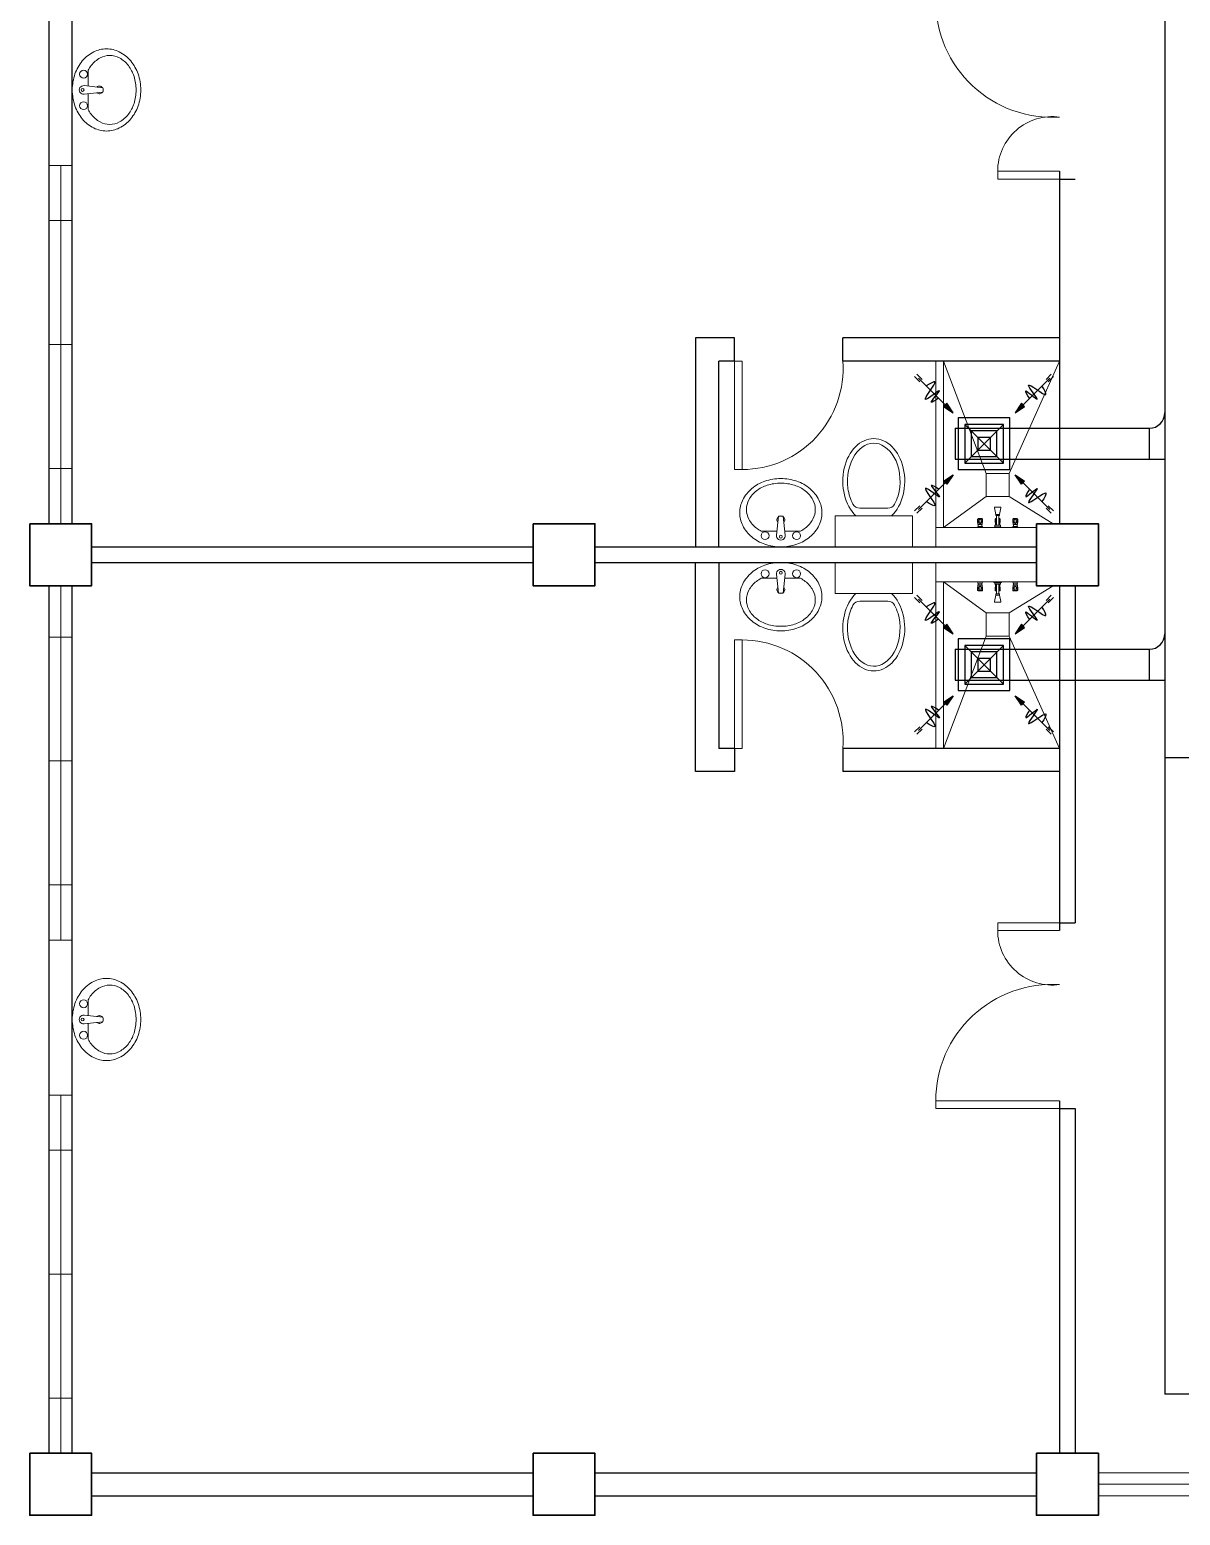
# Model space of a CAD drawing. Header units: millimetres. Extents: x 103 to 228, y 86 to 129.
# Drawn here: x 181.06 to 188.49, y 86.51 to 96.1 of the extents above; entities that cross this region are included whole.
import ezdxf

# ---------------------------------------------------------------- set-up
doc = ezdxf.new("R2010")
doc.units = ezdxf.units.MM
for name, color, linetype in [('AIR', 7, 'Continuous'), ('AIR-00', 8, 'Continuous'), ('AIR-03', 30, 'Continuous'), ('exhaust', 130, 'Continuous')]:
    doc.layers.add(name, color=color, linetype=linetype)

# ---------------------------------------------------------------- blocks, each defined once
blk = doc.blocks.new('GRILL-C-IN')
at = {"layer": 'AIR-00', "ltscale": 3}
for p, q in [((-0.623, 0.601), (-0.674, 0.651)), ((-0.601, 0.623), (-0.651, 0.674)), ((-0.637, 0.637), (-0.3, 0.3)), ((0.637, 0.637), (0.3, 0.3)), ((0.601, 0.623), (0.651, 0.674)), ((0.623, 0.601), (0.674, 0.651)), ((-0.637, -0.637), (-0.3, -0.3)), ((0.637, -0.637), (0.3, -0.3)), ((-0.623, -0.601), (-0.674, -0.651)), ((-0.601, -0.623), (-0.651, -0.674)), ((0.601, -0.623), (0.651, -0.674)), ((0.623, -0.601), (0.674, -0.651))]:
    blk.add_line(p, q, dxfattribs=at)
at = {"layer": 'AIR-00', "color": 50}
for p, q in [((-0.188, 0.187), (0.187, -0.188)), ((0.187, 0.187), (-0.188, -0.188))]:
    blk.add_line(p, q, dxfattribs=at)
at = {"layer": 'AIR-00', "ltscale": 3}
for points in [[(-0.362, 0.393), (-0.393, 0.362), (-0.3, 0.3)], [(0.393, 0.362), (0.362, 0.393), (0.3, 0.3)], [(-0.362, -0.393), (-0.393, -0.362), (-0.3, -0.3)], [(0.393, -0.362), (0.362, -0.393), (0.3, -0.3)]]:
    blk.add_lwpolyline(points, close=True, dxfattribs=at)
at = {"layer": 'AIR-00', "color": 50}
for points in [[(-0.188, -0.188), (0.187, -0.188), (0.187, 0.187), (-0.188, 0.187)], [(-0.125, -0.125), (0.125, -0.125), (0.125, 0.125), (-0.125, 0.125)], [(-0.062, -0.062), (0.062, -0.062), (0.062, 0.062), (-0.062, 0.062)]]:
    blk.add_lwpolyline(points, close=True, dxfattribs=at)
at = {"layer": 'AIR-00', "ltscale": 3}
for points in [[(-0.441, 0.441), (-0.512, 0.404), (-0.432, 0.514), (-0.568, 0.43), (-0.477, 0.6), (-0.561, 0.561)], [(0.441, 0.441), (0.404, 0.512), (0.514, 0.432), (0.43, 0.568), (0.6, 0.477), (0.561, 0.561)], [(-0.441, -0.441), (-0.512, -0.404), (-0.432, -0.514), (-0.568, -0.43), (-0.477, -0.6), (-0.561, -0.561)], [(0.441, -0.441), (0.404, -0.512), (0.514, -0.432), (0.43, -0.568), (0.6, -0.477), (0.561, -0.561)]]:
    blk.add_spline(points, degree=3, dxfattribs=at)
for points in [[(-0.3, 0.3), (-0.362, 0.393), (-0.393, 0.362)], [(0.3, 0.3), (0.393, 0.362), (0.362, 0.393)], [(-0.3, -0.3), (-0.362, -0.393), (-0.393, -0.362)], [(0.3, -0.3), (0.393, -0.362), (0.362, -0.393)]]:
    blk.add_solid(points, dxfattribs=at)
at = {"layer": 'AIR-03', "color": 6}
blk.add_lwpolyline([(-0.25, -0.25), (0.25, -0.25), (0.25, 0.25), (-0.25, 0.25)], close=True, dxfattribs=at)

msp = doc.modelspace()

# ---------------------------------------------------------------- linework, layer by layer
at = {"color": 8, "lineweight": 25}
for p, q in [((181.1886, 92.9097), (181.1886, 98.5097)), ((181.3386, 92.9097), (181.3386, 98.5097)), ((187.7136, 95.1847), (187.7136, 92.9097)), ((187.7136, 95.1347), (187.8136, 95.1347)), ((185.3636, 94.1097), (185.3636, 92.7597)), ((186.3136, 93.9597), (186.3136, 94.1097)), ((181.4636, 92.7597), (184.3136, 92.7597)), ((184.7136, 92.7597), (187.5636, 92.7597)), ((181.4636, 92.6597), (184.3136, 92.6597)), ((184.7136, 92.6597), (187.5636, 92.6597)), ((185.3636, 91.3097), (185.3636, 92.6597)), ((181.1886, 86.9097), (181.1886, 92.5097)), ((181.3386, 86.9097), (181.3386, 92.5097)), ((187.7136, 92.5097), (187.7136, 90.2847)), ((187.8136, 92.5097), (187.8136, 90.3347)), ((187.7136, 90.3347), (187.8136, 90.3347)), ((187.7136, 89.1847), (187.7136, 86.9097)), ((187.7136, 89.1347), (187.8136, 89.1347)), ((187.8136, 89.1347), (187.8136, 86.9097)), ((181.4636, 86.7847), (184.3136, 86.7847)), ((184.7136, 86.7847), (187.5636, 86.7847)), ((181.4636, 86.6347), (184.3136, 86.6347)), ((184.7136, 86.6347), (187.5636, 86.6347))]:
    msp.add_line(p, q, dxfattribs=at)
at = {"color": 8, "lineweight": 9}
for p, q in [((181.5365, 95.7242), (181.4147, 95.7376)), ((181.5365, 95.6952), (181.4147, 95.6819)), ((181.1886, 95.2222), (181.3386, 95.2222)), ((181.1886, 92.9097), (181.1886, 95.2222)), ((181.2636, 95.2222), (181.2636, 92.9097)), ((181.1886, 94.066), (181.1886, 94.866)), ((181.1886, 94.866), (181.3386, 94.866)), ((181.3386, 94.866), (181.3386, 93.266)), ((181.1886, 94.066), (181.3386, 94.066)), ((181.3386, 93.266), (181.1886, 93.266)), ((187.3013, 92.9701), (187.2928, 93.012)), ((187.2943, 93.0166), (187.333, 93.0166)), ((187.326, 92.9701), (187.3345, 93.012)), ((185.8991, 92.9576), (185.8858, 92.8358)), ((185.9281, 92.9576), (185.9415, 92.8358)), ((186.2636, 92.9597), (186.2636, 92.7597)), ((186.7636, 92.9597), (186.2636, 92.9597)), ((186.6042, 93.0097), (186.4232, 93.0097)), ((186.7636, 92.7597), (186.7636, 92.9597)), ((187.1869, 92.9419), (187.1833, 92.94)), ((187.1833, 92.94), (187.1833, 92.9181)), ((187.2167, 92.94), (187.1833, 92.94)), ((187.1833, 92.9181), (187.1855, 92.914)), ((187.1868, 92.9181), (187.1941, 92.9181)), ((187.1869, 92.9435), (187.1869, 92.9419)), ((187.2131, 92.9435), (187.1869, 92.9435)), ((187.2131, 92.9419), (187.1869, 92.9419)), ((187.1869, 92.9312), (187.1869, 92.9191)), ((187.1939, 92.9313), (187.1939, 92.9192)), ((187.2132, 92.9181), (187.2059, 92.9181)), ((187.2061, 92.9313), (187.2061, 92.9192)), ((187.2131, 92.9435), (187.2131, 92.9419)), ((187.2131, 92.9419), (187.2167, 92.94)), ((187.2131, 92.9312), (187.2131, 92.9191)), ((187.2167, 92.9181), (187.2145, 92.914)), ((187.2167, 92.94), (187.2167, 92.9181)), ((187.3006, 92.9419), (187.297, 92.94)), ((187.3061, 92.94), (187.297, 92.94)), ((187.297, 92.94), (187.297, 92.9181)), ((187.297, 92.9181), (187.2992, 92.914)), ((187.3004, 92.9181), (187.3061, 92.9181)), ((187.3061, 92.9434), (187.3006, 92.9434)), ((187.3006, 92.9434), (187.3006, 92.9419)), ((187.3061, 92.9419), (187.3006, 92.9419)), ((187.3006, 92.9312), (187.3006, 92.9191)), ((187.326, 92.9701), (187.3013, 92.9701)), ((187.3013, 92.9701), (187.3013, 92.9625)), ((187.326, 92.9701), (187.3013, 92.9701)), ((187.3013, 92.9625), (187.326, 92.9625)), ((187.3061, 92.9002), (187.3061, 92.9625)), ((187.3212, 92.9625), (187.3212, 92.9002)), ((187.3267, 92.9434), (187.3212, 92.9434)), ((187.3267, 92.9419), (187.3212, 92.9419)), ((187.3303, 92.94), (187.3212, 92.94)), ((187.3269, 92.9181), (187.3212, 92.9181)), ((187.326, 92.9625), (187.326, 92.9701)), ((187.3267, 92.9434), (187.3267, 92.9419)), ((187.3267, 92.9419), (187.3303, 92.94)), ((187.3267, 92.9312), (187.3267, 92.9191)), ((187.3303, 92.9181), (187.3281, 92.914)), ((187.3303, 92.94), (187.3303, 92.9181)), ((187.4142, 92.9419), (187.4106, 92.94)), ((187.4439, 92.94), (187.4106, 92.94)), ((187.4106, 92.94), (187.4106, 92.9181)), ((187.4106, 92.9181), (187.4128, 92.914)), ((187.4141, 92.9181), (187.4214, 92.9181)), ((187.4403, 92.9434), (187.4142, 92.9434)), ((187.4142, 92.9434), (187.4142, 92.9419)), ((187.4403, 92.9419), (187.4142, 92.9419)), ((187.4142, 92.9312), (187.4142, 92.9191)), ((187.4212, 92.9313), (187.4212, 92.9192)), ((187.4405, 92.918), (187.4332, 92.918)), ((187.4333, 92.9313), (187.4333, 92.9192)), ((187.4403, 92.9434), (187.4403, 92.9419)), ((187.4403, 92.9419), (187.4439, 92.94)), ((187.4404, 92.9312), (187.4404, 92.9191)), ((187.4439, 92.918), (187.4417, 92.914)), ((187.4439, 92.94), (187.4439, 92.918)), ((181.1886, 92.9097), (181.3386, 92.9097)), ((185.938, 92.8617), (186.0402, 92.8617)), ((187.5636, 92.8847), (186.9136, 92.8847)), ((187.1829, 92.8855), (187.1864, 92.8923)), ((187.1829, 92.8855), (187.1829, 92.8847)), ((187.217, 92.8855), (187.1829, 92.8855)), ((187.217, 92.8847), (187.1829, 92.8847)), ((187.186, 92.9122), (187.186, 92.9063)), ((187.214, 92.9063), (187.186, 92.9063)), ((187.186, 92.9063), (187.1867, 92.9041)), ((187.2136, 92.8923), (187.1864, 92.8923)), ((187.2133, 92.9041), (187.1867, 92.9041)), ((187.1886, 92.8923), (187.1886, 92.9041)), ((187.2114, 92.8923), (187.2114, 92.9041)), ((187.214, 92.9063), (187.2133, 92.9041)), ((187.217, 92.8855), (187.2136, 92.8923)), ((187.214, 92.9122), (187.214, 92.9063)), ((187.217, 92.8855), (187.217, 92.8847)), ((187.2847, 92.8847), (187.2962, 92.8905)), ((187.3426, 92.8847), (187.2847, 92.8847)), ((187.2962, 92.9002), (187.331, 92.9002)), ((187.2962, 92.8905), (187.2962, 92.9002)), ((187.2962, 92.8905), (187.331, 92.8905)), ((187.331, 92.8905), (187.2962, 92.8905)), ((187.2996, 92.9122), (187.2996, 92.9063)), ((187.3061, 92.9063), (187.2996, 92.9063)), ((187.2996, 92.9063), (187.3004, 92.904)), ((187.3061, 92.904), (187.3004, 92.904)), ((187.3023, 92.9002), (187.3023, 92.904)), ((187.3212, 92.9002), (187.3061, 92.9002)), ((187.3276, 92.9063), (187.3212, 92.9063)), ((187.3269, 92.904), (187.3212, 92.904)), ((187.325, 92.9002), (187.325, 92.904)), ((187.3276, 92.9063), (187.3269, 92.904)), ((187.3276, 92.9122), (187.3276, 92.9063)), ((187.331, 92.9002), (187.331, 92.8905)), ((187.331, 92.8905), (187.3426, 92.8847)), ((187.4102, 92.8855), (187.4136, 92.8923)), ((187.4443, 92.8855), (187.4102, 92.8855)), ((187.4102, 92.8855), (187.4102, 92.8847)), ((187.4443, 92.8847), (187.4102, 92.8847)), ((187.4133, 92.9122), (187.4133, 92.9063)), ((187.4133, 92.9063), (187.414, 92.904)), ((187.4413, 92.9063), (187.4133, 92.9063)), ((187.4409, 92.8923), (187.4136, 92.8923)), ((187.4405, 92.904), (187.414, 92.904)), ((187.4159, 92.8923), (187.4159, 92.904)), ((187.4386, 92.8923), (187.4386, 92.904)), ((187.4413, 92.9063), (187.4405, 92.904)), ((187.4443, 92.8855), (187.4409, 92.8923)), ((187.4413, 92.9122), (187.4413, 92.9063)), ((187.4443, 92.8855), (187.4443, 92.8847)), ((186.2636, 92.7597), (186.7636, 92.7597)), ((186.2636, 92.4597), (186.2636, 92.6597)), ((186.2636, 92.6597), (186.7636, 92.6597)), ((186.7636, 92.6597), (186.7636, 92.4597)), ((185.8991, 92.4618), (185.8858, 92.5837)), ((185.9281, 92.4618), (185.9415, 92.5837)), ((185.938, 92.5577), (186.0402, 92.5577)), ((187.5636, 92.5347), (186.9136, 92.5347)), ((187.1829, 92.534), (187.1829, 92.5347)), ((187.217, 92.5347), (187.1829, 92.5347)), ((187.1829, 92.534), (187.1864, 92.5271)), ((187.217, 92.534), (187.1829, 92.534)), ((187.217, 92.534), (187.2136, 92.5271)), ((187.217, 92.534), (187.217, 92.5347)), ((187.2847, 92.5347), (187.2962, 92.5289)), ((187.3426, 92.5347), (187.2847, 92.5347)), ((187.331, 92.5289), (187.3426, 92.5347)), ((187.4443, 92.5347), (187.4102, 92.5347)), ((187.4102, 92.534), (187.4102, 92.5347)), ((187.4443, 92.534), (187.4102, 92.534)), ((187.4102, 92.534), (187.4136, 92.5272)), ((187.4443, 92.534), (187.4409, 92.5272)), ((187.4443, 92.534), (187.4443, 92.5347)), ((181.1886, 90.2222), (181.1886, 92.5097)), ((181.2636, 92.5097), (181.2636, 90.2222)), ((186.7636, 92.4597), (186.2636, 92.4597)), ((187.1833, 92.5014), (187.1855, 92.5055)), ((187.1833, 92.4794), (187.1833, 92.5014)), ((187.1869, 92.4775), (187.1833, 92.4794)), ((187.2167, 92.4794), (187.1833, 92.4794)), ((187.186, 92.5131), (187.1867, 92.5154)), ((187.186, 92.5073), (187.186, 92.5131)), ((187.214, 92.5131), (187.186, 92.5131)), ((187.2136, 92.5271), (187.1864, 92.5271)), ((187.2133, 92.5154), (187.1867, 92.5154)), ((187.1868, 92.5014), (187.1941, 92.5014)), ((187.1869, 92.4882), (187.1869, 92.5004)), ((187.1869, 92.476), (187.1869, 92.4775)), ((187.2131, 92.4775), (187.1869, 92.4775)), ((187.2131, 92.476), (187.1869, 92.476)), ((187.1886, 92.5271), (187.1886, 92.5154)), ((187.1939, 92.4881), (187.1939, 92.5003)), ((187.2132, 92.5014), (187.2059, 92.5014)), ((187.2061, 92.4881), (187.2061, 92.5003)), ((187.2114, 92.5271), (187.2114, 92.5154)), ((187.2131, 92.4882), (187.2131, 92.5004)), ((187.2131, 92.4775), (187.2167, 92.4794)), ((187.2131, 92.476), (187.2131, 92.4775)), ((187.214, 92.5131), (187.2133, 92.5154)), ((187.214, 92.5073), (187.214, 92.5131)), ((187.2167, 92.5014), (187.2145, 92.5055)), ((187.2167, 92.4794), (187.2167, 92.5014)), ((187.3013, 92.4493), (187.2928, 92.4074)), ((187.2962, 92.5289), (187.331, 92.5289)), ((187.331, 92.5289), (187.2962, 92.5289)), ((187.2962, 92.5289), (187.2962, 92.5193)), ((187.2962, 92.5193), (187.331, 92.5193)), ((187.297, 92.5014), (187.2992, 92.5055)), ((187.297, 92.4794), (187.297, 92.5014)), ((187.3061, 92.4794), (187.297, 92.4794)), ((187.3006, 92.4775), (187.297, 92.4794)), ((187.2996, 92.5131), (187.3004, 92.5154)), ((187.3061, 92.5131), (187.2996, 92.5131)), ((187.2996, 92.5073), (187.2996, 92.5131)), ((187.3061, 92.5154), (187.3004, 92.5154)), ((187.3004, 92.5014), (187.3061, 92.5014)), ((187.3006, 92.4882), (187.3006, 92.5004)), ((187.3061, 92.4775), (187.3006, 92.4775)), ((187.3006, 92.476), (187.3006, 92.4775)), ((187.3061, 92.476), (187.3006, 92.476)), ((187.3013, 92.4493), (187.3013, 92.4569)), ((187.3013, 92.4569), (187.326, 92.4569)), ((187.326, 92.4493), (187.3013, 92.4493)), ((187.326, 92.4493), (187.3013, 92.4493)), ((187.3023, 92.5193), (187.3023, 92.5154)), ((187.3061, 92.5193), (187.3061, 92.4569)), ((187.3212, 92.5193), (187.3061, 92.5193)), ((187.3212, 92.4569), (187.3212, 92.5193)), ((187.3269, 92.5154), (187.3212, 92.5154)), ((187.3276, 92.5131), (187.3212, 92.5131)), ((187.3269, 92.5014), (187.3212, 92.5014)), ((187.3303, 92.4794), (187.3212, 92.4794)), ((187.3267, 92.4775), (187.3212, 92.4775)), ((187.3267, 92.476), (187.3212, 92.476)), ((187.325, 92.5193), (187.325, 92.5154)), ((187.326, 92.4569), (187.326, 92.4493)), ((187.326, 92.4493), (187.3345, 92.4074)), ((187.3267, 92.4883), (187.3267, 92.5004)), ((187.3267, 92.4775), (187.3303, 92.4794)), ((187.3267, 92.476), (187.3267, 92.4775)), ((187.3276, 92.5131), (187.3269, 92.5154)), ((187.3276, 92.5073), (187.3276, 92.5131)), ((187.3303, 92.5014), (187.3281, 92.5055)), ((187.3303, 92.4794), (187.3303, 92.5014)), ((187.331, 92.5193), (187.331, 92.5289)), ((187.4106, 92.5014), (187.4128, 92.5055)), ((187.4106, 92.4794), (187.4106, 92.5014)), ((187.4439, 92.4794), (187.4106, 92.4794)), ((187.4142, 92.4775), (187.4106, 92.4794)), ((187.4133, 92.5131), (187.414, 92.5154)), ((187.4413, 92.5132), (187.4133, 92.5131)), ((187.4133, 92.5073), (187.4133, 92.5131)), ((187.4409, 92.5272), (187.4136, 92.5272)), ((187.4405, 92.5154), (187.414, 92.5154)), ((187.4141, 92.5014), (187.4214, 92.5014)), ((187.4142, 92.4883), (187.4142, 92.5004)), ((187.4403, 92.4775), (187.4142, 92.4775)), ((187.4142, 92.476), (187.4142, 92.4775)), ((187.4403, 92.476), (187.4142, 92.476)), ((187.4159, 92.5272), (187.4159, 92.5154)), ((187.4212, 92.4882), (187.4212, 92.5003)), ((187.4405, 92.5014), (187.4332, 92.5014)), ((187.4333, 92.4882), (187.4333, 92.5003)), ((187.4386, 92.5272), (187.4386, 92.5154)), ((187.4403, 92.4775), (187.4439, 92.4794)), ((187.4403, 92.476), (187.4403, 92.4775)), ((187.4404, 92.4883), (187.4404, 92.5004)), ((187.4413, 92.5132), (187.4405, 92.5154)), ((187.4413, 92.5073), (187.4413, 92.5132)), ((187.4439, 92.5014), (187.4417, 92.5055)), ((187.4439, 92.4794), (187.4439, 92.5014)), ((186.6042, 92.4097), (186.4232, 92.4097)), ((187.2943, 92.4029), (187.333, 92.4029)), ((181.1886, 91.3785), (181.1886, 92.1785)), ((181.1886, 92.1785), (181.3386, 92.1785)), ((181.3386, 92.1785), (181.3386, 90.5785)), ((181.1886, 91.3785), (181.3386, 91.3785)), ((181.3386, 90.5785), (181.1886, 90.5785)), ((181.1886, 90.2222), (181.3386, 90.2222)), ((181.5365, 89.7242), (181.4147, 89.7376)), ((181.5365, 89.6952), (181.4147, 89.6819)), ((181.1886, 89.2222), (181.3386, 89.2222)), ((181.1886, 86.9097), (181.1886, 89.2222)), ((181.2636, 89.2222), (181.2636, 86.9097)), ((181.1886, 88.066), (181.1886, 88.866)), ((181.1886, 88.866), (181.3386, 88.866)), ((181.3386, 88.866), (181.3386, 87.266)), ((181.1886, 88.066), (181.3386, 88.066)), ((181.3386, 87.266), (181.1886, 87.266)), ((181.1886, 86.9097), (181.3386, 86.9097)), ((190.6636, 86.7847), (187.9636, 86.7847)), ((187.9636, 86.7097), (190.6636, 86.7097)), ((187.9636, 86.6347), (190.6636, 86.6347))]:
    msp.add_line(p, q, dxfattribs=at)
at = {"color": 8, "lineweight": 25, "ltscale": 0.3}
for p, q in [((185.6136, 94.1097), (185.3636, 94.1097)), ((185.6136, 93.9597), (185.6136, 94.1097)), ((187.7136, 94.1097), (186.3136, 94.1097)), ((185.6136, 93.9597), (185.5136, 93.9597)), ((185.5136, 92.7597), (185.5136, 93.9597)), ((187.7136, 93.9597), (186.3136, 93.9597)), ((185.5136, 92.6597), (185.5136, 91.4597)), ((185.6136, 91.4597), (185.5136, 91.4597)), ((185.6136, 91.4597), (185.6136, 91.3097)), ((187.7136, 91.4597), (186.3136, 91.4597)), ((186.3136, 91.4597), (186.3136, 91.3097)), ((185.6136, 91.3097), (185.3636, 91.3097)), ((187.7136, 91.3097), (186.3136, 91.3097))]:
    msp.add_line(p, q, dxfattribs=at)
at = {"color": 8, "lineweight": 9, "ltscale": 0.3}
for p, q in [((187.2386, 93.2347), (186.9636, 93.9597)), ((187.3886, 93.2347), (187.7136, 93.9597)), ((187.2386, 93.0847), (186.9636, 92.8847)), ((187.3886, 93.0847), (187.673, 92.9097)), ((187.2386, 92.3347), (186.9636, 92.5347)), ((187.3886, 92.3347), (187.673, 92.5097)), ((187.2386, 92.1847), (186.9636, 91.4597)), ((187.3886, 92.1847), (187.7136, 91.4597))]:
    msp.add_line(p, q, dxfattribs=at)
at = {"color": 8, "lineweight": 9}
for points in [[(181.5596, 95.4447, 0.11576), (181.6421, 95.4641, 0.104047), (181.7159, 95.5223, 0.090875), (181.7633, 95.6063, 0.083344), (181.7806, 95.7097, 0.083344), (181.7633, 95.8132, 0.090875), (181.7159, 95.8971, 0.104047), (181.6421, 95.9554, 0.11576), (181.5596, 95.9747, 0.11576), (181.4771, 95.9554, 0.104047), (181.4034, 95.8971, 0.090875), (181.356, 95.8132, 0.083344), (181.3386, 95.7097, 0.083344), (181.356, 95.6063, 0.090875), (181.4034, 95.5223, 0.104047), (181.4771, 95.4641, 0.11576)], [(186.1786, 92.9807, 0.11576), (186.1593, 93.0632, 0.104047), (186.101, 93.137, 0.090875), (186.0171, 93.1844, 0.083344), (185.9136, 93.2017, 0.083344), (185.8102, 93.1844, 0.090875), (185.7262, 93.137, 0.104047), (185.668, 93.0632, 0.11576), (185.6486, 92.9807, 0.11576), (185.668, 92.8982, 0.104047), (185.7262, 92.8245, 0.090875), (185.8102, 92.7771, 0.083344), (185.9136, 92.7597, 0.083344), (186.0171, 92.7771, 0.090875), (186.101, 92.8245, 0.104047), (186.1593, 92.8982, 0.11576)], [(186.1786, 92.4387, -0.11576), (186.1593, 92.3562, -0.104047), (186.101, 92.2825, -0.090875), (186.0171, 92.2351, -0.083344), (185.9136, 92.2177, -0.083344), (185.8102, 92.2351, -0.090875), (185.7262, 92.2825, -0.104047), (185.668, 92.3562, -0.11576), (185.6486, 92.4387, -0.11576), (185.668, 92.5212, -0.104047), (185.7262, 92.595, -0.090875), (185.8102, 92.6424, -0.083344), (185.9136, 92.6597, -0.083344), (186.0171, 92.6424, -0.090875), (186.101, 92.595, -0.104047), (186.1593, 92.5212, -0.11576)], [(181.5596, 89.4447, 0.11576), (181.6421, 89.4641, 0.104047), (181.7159, 89.5223, 0.090875), (181.7633, 89.6063, 0.083344), (181.7806, 89.7097, 0.083344), (181.7633, 89.8132, 0.090875), (181.7159, 89.8971, 0.104047), (181.6421, 89.9554, 0.11576), (181.5596, 89.9747, 0.11576), (181.4771, 89.9554, 0.104047), (181.4034, 89.8971, 0.090875), (181.356, 89.8132, 0.083344), (181.3386, 89.7097, 0.083344), (181.356, 89.6063, 0.090875), (181.4034, 89.5223, 0.104047), (181.4771, 89.4641, 0.11576)]]:
    msp.add_lwpolyline(points, format="xyb", close=True, dxfattribs=at)
for points in [[(181.5806, 95.4872, 0.124838), (181.6432, 95.5031, 0.105788), (181.7008, 95.5524, 0.086697), (181.7371, 95.6221, 0.076776), (181.7506, 95.7097, 0.076776), (181.7371, 95.7973, 0.086697), (181.7008, 95.8671, 0.105788), (181.6432, 95.9164, 0.124838), (181.5806, 95.9322, 0.124838), (181.5181, 95.9164, 0.105788), (181.4604, 95.8671, 0.040067), (181.4406, 95.8363), (181.4406, 95.7341, 0.040067)], [(181.4406, 95.6853), (181.4406, 95.5831, 0.040067), (181.4604, 95.5524, 0.105788), (181.5181, 95.5031, 0.124838), (181.5806, 95.4872, 0.124838)], [(186.1361, 93.0017, 0.124838), (186.1203, 93.0643, 0.105788), (186.071, 93.1219, 0.086697), (186.0012, 93.1582, 0.076776), (185.9136, 93.1717, 0.076776), (185.826, 93.1582, 0.086697), (185.7563, 93.1219, 0.105788), (185.707, 93.0643, 0.124838), (185.6911, 93.0017, 0.124838), (185.707, 92.9392, 0.105788), (185.7563, 92.8815, 0.040067), (185.787, 92.8617), (185.8892, 92.8617, 0.040067)], [(186.1361, 92.4177, -0.124838), (186.1203, 92.3552, -0.105788), (186.071, 92.2975, -0.086697), (186.0012, 92.2613, -0.076776), (185.9136, 92.2477, -0.076776), (185.826, 92.2613, -0.086697), (185.7563, 92.2975, -0.105788), (185.707, 92.3552, -0.124838), (185.6911, 92.4177, -0.124838), (185.707, 92.4803, -0.105788), (185.7563, 92.5379, -0.040067), (185.787, 92.5577), (185.8892, 92.5577, -0.040067)], [(181.5806, 89.4872, 0.124838), (181.6432, 89.5031, 0.105788), (181.7008, 89.5524, 0.086697), (181.7371, 89.6221, 0.076776), (181.7506, 89.7097, 0.076776), (181.7371, 89.7973, 0.086697), (181.7008, 89.8671, 0.105788), (181.6432, 89.9164, 0.124838), (181.5806, 89.9322, 0.124838), (181.5181, 89.9164, 0.105788), (181.4604, 89.8671, 0.040067), (181.4406, 89.8363), (181.4406, 89.7341, 0.040067)], [(181.4406, 89.6853), (181.4406, 89.5831, 0.040067), (181.4604, 89.5524, 0.105788), (181.5181, 89.5031, 0.124838), (181.5806, 89.4872, 0.124838)]]:
    msp.add_lwpolyline(points, format="xyb", dxfattribs=at)
for points in [[(181.1886, 95.2222), (181.3386, 95.2222), (181.3386, 92.9097), (181.1886, 92.9097)], [(181.1886, 92.5097), (181.3386, 92.5097), (181.3386, 90.2222), (181.1886, 90.2222)], [(181.1886, 89.2222), (181.3386, 89.2222), (181.3386, 86.9097), (181.1886, 86.9097)]]:
    msp.add_lwpolyline(points, close=True, dxfattribs=at)
at = {"color": 8, "lineweight": 13, "ltscale": 0.03}
for points in [[(187.7136, 95.1347), (187.7136, 95.1847), (187.3136, 95.1847), (187.3136, 95.1347)], [(185.6136, 93.9597), (185.6636, 93.9597), (185.6636, 93.2597), (185.6136, 93.2597)], [(185.6136, 91.4597), (185.6636, 91.4597), (185.6636, 92.1597), (185.6136, 92.1597)], [(187.7136, 90.3347), (187.7136, 90.2847), (187.3136, 90.2847), (187.3136, 90.3347)], [(187.7136, 89.1847), (187.7136, 89.1347), (186.9136, 89.1347), (186.9136, 89.1847)]]:
    msp.add_lwpolyline(points, close=True, dxfattribs=at)
at = {"color": 8, "lineweight": 9, "ltscale": 0.3}
for points in [[(186.9636, 92.8847), (186.9636, 93.9597), (186.9136, 93.9597), (186.9136, 92.7597), (186.9136, 92.7597)], [(186.9636, 92.5347), (186.9636, 91.4597), (186.9136, 91.4597), (186.9136, 92.6597), (186.9136, 92.6597)]]:
    msp.add_lwpolyline(points, dxfattribs=at)
at = {"color": 8, "lineweight": 9, "ltscale": 0.03}
for points in [[(187.2386, 93.0847), (187.3886, 93.0847), (187.3886, 93.2347), (187.2386, 93.2347)], [(187.2386, 92.3347), (187.3886, 92.3347), (187.3886, 92.1847), (187.2386, 92.1847)]]:
    msp.add_lwpolyline(points, close=True, dxfattribs=at)
at = {"color": 8, "lineweight": 35}
for points in [[(181.0636, 92.9097), (181.4636, 92.9097), (181.4636, 92.5097), (181.0636, 92.5097)], [(184.3136, 92.9097), (184.7136, 92.9097), (184.7136, 92.5097), (184.3136, 92.5097)], [(187.5636, 92.9097), (187.9636, 92.9097), (187.9636, 92.5097), (187.5636, 92.5097)], [(181.0636, 86.9097), (181.4636, 86.9097), (181.4636, 86.5097), (181.0636, 86.5097)], [(184.3136, 86.9097), (184.7136, 86.9097), (184.7136, 86.5097), (184.3136, 86.5097)], [(187.5636, 86.9097), (187.9636, 86.9097), (187.9636, 86.5097), (187.5636, 86.5097)]]:
    msp.add_lwpolyline(points, close=True, dxfattribs=at)
at = {"color": 8, "lineweight": 9}
for centre, radius in [((181.4116, 95.8113), 0.0255), ((181.4051, 95.7097), 0.0095), ((181.4116, 95.6081), 0.0255), ((185.812, 92.8327), 0.0255), ((185.9136, 92.8262), 0.0095), ((186.0152, 92.8327), 0.0255), ((185.812, 92.5867), 0.0255), ((185.9136, 92.5932), 0.0095), ((186.0152, 92.5867), 0.0255), ((181.4116, 89.8113), 0.0255), ((181.4051, 89.7097), 0.0095), ((181.4116, 89.6081), 0.0255)]:
    msp.add_circle(centre, radius, dxfattribs=at)
at = {"color": 8, "lineweight": 13, "ltscale": 0.03}
for centre, radius, start, end in [((187.6652, 96.2847), 0.7516, 180, 273.69522), ((187.6668, 95.1847), 0.3531, 82.37185, 180), ((185.6636, 93.9115), 0.6518, 270, 4.24219), ((185.6636, 91.5079), 0.6518, 355.75781, 90), ((187.6668, 90.2847), 0.3531, 180, 277.62815), ((187.6652, 89.1847), 0.7516, 86.30478, 180)]:
    msp.add_arc(centre, radius, start, end, dxfattribs=at)
at = {"color": 8, "lineweight": 9}
for centre, radius, start, end in [((181.4116, 95.7097), 0.028, 83.75449, 276.24551), ((181.5136, 95.7097), 0.025, 36.30681, 131.20218), ((181.4428, 95.7097), 0.0948, 351.20259, 8.79741), ((181.5136, 95.7097), 0.025, 341.37929, 18.62071), ((181.5136, 95.7097), 0.025, 228.79782, 323.69319), ((186.4232, 93.0597), 0.05, 208.00836, 270), ((186.6042, 93.0597), 0.05, 270, 331.84994), ((185.9136, 92.9347), 0.025, 126.30681, 221.20218), ((185.9136, 92.8639), 0.0948, 81.20259, 98.79741), ((185.9136, 92.9347), 0.025, 71.37929, 108.62071), ((185.9136, 92.9347), 0.025, 318.79782, 53.69319), ((185.9609, 93.0255), 0.1812, 307.38145, 331.53644), ((186.0048, 93.0017), 0.1313, 331.53644, 0), ((185.9136, 92.8327), 0.028, 173.75449, 6.24551), ((185.9323, 93.063), 0.2284, 298.20375, 307.38145), ((185.9136, 92.5867), 0.028, 353.75449, 186.24551), ((185.9323, 92.3565), 0.2284, 52.61855, 61.79625), ((185.9609, 92.3939), 0.1812, 28.46356, 52.61855), ((185.9136, 92.4848), 0.025, 138.79782, 233.69319), ((185.9136, 92.5555), 0.0948, 261.20259, 278.79741), ((185.9136, 92.4848), 0.025, 251.37929, 288.62071), ((185.9136, 92.4848), 0.025, 306.30681, 41.20218), ((186.0048, 92.4177), 0.1313, 0, 28.46356), ((186.4232, 92.3597), 0.05, 90, 151.99164), ((186.6042, 92.3597), 0.05, 28.15006, 90), ((181.4116, 89.7097), 0.028, 83.75449, 276.24551), ((181.5136, 89.7097), 0.025, 36.30681, 131.20218), ((181.5136, 89.7097), 0.025, 228.79782, 323.69319), ((181.4428, 89.7097), 0.0948, 351.20259, 8.79741), ((181.5136, 89.7097), 0.025, 341.37929, 18.62071)]:
    msp.add_arc(centre, radius, start, end, dxfattribs=at)
for centre, major_axis, ratio, start_param, end_param in [((186.5136, 93.1847), (0, -0.275), 0.727273, 0.612555, 5.670631), ((187.2963, 93.0134), (0.00268, 0.00268), 1, 1.354119, 2.724181), ((187.1743, 92.9304), (0.00896, 0.00896), 1, 5.560378, 6.271464), ((187.1717, 92.9251), (-0.0118, 0.0118), 1, 3.273911, 3.406137), ((187.1831, 92.9191), (0.00268, 0.00268), 1, 4.870036, 5.497675), ((187.2043, 92.9306), (0.00738, 0.00738), 1, 1.497691, 2.282489), ((187.1977, 92.9192), (-0.00268, 0.00268), 1, 0.785286, 1.412925), ((187.2048, 92.9243), (0.00887, 0.00887), 1, 2.983721, 3.344735), ((187.2, 92.9356), (-0.00268, 0.00268), 1, -1.497915, -0.073106), ((187.1952, 92.9243), (0.00887, 0.00887), 1, 4.509022, 4.870036), ((187.1957, 92.9306), (-0.00738, 0.00738), 1, 4.000472, 4.78527), ((187.2023, 92.9192), (-0.00268, 0.00268), 1, 3.299239, 3.926878), ((187.2257, 92.9304), (-0.00896, 0.00896), 1, 0.011497, 0.722582), ((187.2169, 92.9191), (0.00268, 0.00268), 1, 2.356082, 2.983721), ((187.2283, 92.9251), (-0.0118, 0.0118), 1, 1.306028, 1.438253), ((187.2879, 92.9304), (-0.00896, 0.00896), 1, 3.989582, 4.700667), ((187.2854, 92.9251), (0.0118, 0.0118), 1, 4.844707, 4.976933), ((187.2968, 92.9191), (-0.00268, 0.00268), 1, 3.299239, 3.926878), ((187.3394, 92.9304), (-0.00896, 0.00896), 1, 0.011497, 0.722582), ((187.3305, 92.9191), (-0.00268, 0.00268), 1, 0.785286, 1.412925), ((187.3419, 92.9251), (0.0118, 0.0118), 1, 2.876824, 3.009049), ((187.4015, 92.9304), (0.00896, 0.00896), 1, 5.560378, 6.271464), ((187.399, 92.9251), (-0.0118, 0.0118), 1, 3.273911, 3.406137), ((187.4104, 92.9191), (0.00268, 0.00268), 1, 4.870036, 5.497675), ((187.4316, 92.9305), (0.00738, 0.00738), 1, 1.497691, 2.282489), ((187.425, 92.9192), (-0.00268, 0.00268), 1, 0.785286, 1.412925), ((187.4321, 92.9243), (0.00887, 0.00887), 1, 2.983721, 3.344735), ((187.4273, 92.9356), (-0.00268, 0.00268), 1, -1.497915, -0.073106), ((187.4225, 92.9243), (0.00887, 0.00887), 1, 4.509022, 4.870036), ((187.4229, 92.9305), (-0.00738, 0.00738), 1, 4.000472, 4.78527), ((187.4295, 92.9192), (-0.00268, 0.00268), 1, 3.299239, 3.926878), ((187.453, 92.9304), (-0.00896, 0.00896), 1, 0.011497, 0.722582), ((187.4441, 92.9191), (0.00268, 0.00268), 1, 2.356082, 2.983721), ((187.4555, 92.9251), (0.0118, 0.0118), 1, 2.876824, 3.009049), ((187.1822, 92.9122), (0.00268, 0.00268), 1, 5.497675, 5.991616), ((187.2, 92.917), (-0.00268, 0.00268), 1, 1.773938, 2.938226), ((187.2178, 92.9122), (0.00268, 0.00268), 1, 1.862141, 2.356082), ((187.2958, 92.9122), (-0.00268, 0.00268), 1, 3.926878, 4.42082), ((187.3314, 92.9122), (-0.00268, 0.00268), 1, 0.291344, 0.785286), ((187.4095, 92.9122), (0.00268, 0.00268), 1, 5.497675, 5.991616), ((187.4273, 92.917), (-0.00268, 0.00268), 1, 1.773938, 2.938226), ((187.4451, 92.9122), (0.00268, 0.00268), 1, 1.862141, 2.356082), ((187.331, 92.4061), (-0.00268, 0.00268), 1, 2.92514, 4.295202)]:
    msp.add_ellipse(centre, major_axis=major_axis, ratio=ratio, start_param=start_param, end_param=end_param, dxfattribs=at)
at = {"color": 8, "lineweight": 9, "extrusion": (-4.99074e-41, 2.88216e-41, -1)}
msp.add_ellipse((187.331, 93.0134), major_axis=(0.00268, 0.00268), ratio=1, start_param=-0.216453, end_param=1.153609, dxfattribs=at)
at = {"color": 8, "lineweight": 9, "extrusion": (0, 0, -1)}
msp.add_ellipse((186.5136, 92.2347), major_axis=(0, 0.275), ratio=0.727273, start_param=0.612555, end_param=5.670631, dxfattribs=at)
at = {"color": 8, "lineweight": 9, "extrusion": (-4.99074e-41, -2.88216e-41, -1)}
for centre, major_axis, start_param, end_param in [((187.1743, 92.489), (-0.00896, 0.00896), 2.418785, 3.129871), ((187.1717, 92.4943), (-0.0118, 0.0118), 1.703115, 1.83534), ((187.1822, 92.5073), (-0.00268, 0.00268), 2.356082, 2.850023), ((187.1831, 92.5004), (-0.00268, 0.00268), 1.728443, 2.356082), ((187.1977, 92.5003), (-0.00268, -0.00268), 0.785286, 1.412925), ((187.2043, 92.4889), (-0.00738, -0.00738), 6.21008, 6.994878), ((187.2048, 92.4951), (-0.00887, 0.00887), -0.157871, 0.203142), ((187.2, 92.4839), (-0.00268, 0.00268), 3.214474, 4.639283), ((187.2, 92.5024), (-0.00268, 0.00268), 0.203142, 1.36743), ((187.1952, 92.4951), (-0.00887, -0.00887), 2.938226, 3.299239), ((187.1957, 92.4889), (-0.00738, -0.00738), 4.000472, 4.78527), ((187.2023, 92.5003), (-0.00268, -0.00268), 3.299239, 3.926878), ((187.2169, 92.5004), (-0.00268, -0.00268), 0.785286, 1.412925), ((187.2257, 92.489), (-0.00896, 0.00896), -1.559299, -0.848214), ((187.2283, 92.4943), (-0.0118, 0.0118), -0.264769, -0.132543), ((187.2178, 92.5073), (-0.00268, 0.00268), -1.279452, -0.785511), ((187.2879, 92.489), (-0.00896, 0.00896), 2.418785, 3.129871), ((187.2854, 92.4943), (-0.0118, -0.0118), 3.273911, 3.406137), ((187.2958, 92.5073), (-0.00268, -0.00268), 3.926878, 4.42082), ((187.2968, 92.5004), (-0.00268, -0.00268), 3.299239, 3.926878), ((187.3305, 92.5004), (-0.00268, 0.00268), -0.785511, -0.157871), ((187.3394, 92.489), (-0.00896, -0.00896), 0.011497, 0.722582), ((187.3419, 92.4943), (-0.0118, -0.0118), 1.306028, 1.438253), ((187.3314, 92.5073), (-0.00268, 0.00268), -1.279452, -0.785511), ((187.4015, 92.4891), (-0.00896, -0.00896), 3.989582, 4.700667), ((187.399, 92.4943), (-0.0118, 0.0118), 1.703115, 1.83534), ((187.4095, 92.5073), (-0.00268, -0.00268), 3.926878, 4.42082), ((187.4104, 92.5004), (-0.00268, -0.00268), 3.299239, 3.926878), ((187.425, 92.5003), (-0.00268, -0.00268), 0.785286, 1.412925), ((187.4316, 92.4889), (-0.00738, 0.00738), 4.639283, 5.424081), ((187.4321, 92.4952), (-0.00887, -0.00887), 1.412925, 1.773938), ((187.4273, 92.4839), (-0.00268, -0.00268), 4.78527, 6.21008), ((187.4273, 92.5025), (-0.00268, 0.00268), 0.203142, 1.36743), ((187.4225, 92.4952), (-0.00887, 0.00887), 1.36743, 1.728443), ((187.4229, 92.4889), (-0.00738, -0.00738), 4.000472, 4.78527), ((187.4295, 92.5003), (-0.00268, -0.00268), 3.299239, 3.926878), ((187.4441, 92.5004), (-0.00268, 0.00268), -0.785511, -0.157871), ((187.453, 92.4891), (-0.00896, 0.00896), -1.559299, -0.848214), ((187.4555, 92.4943), (-0.0118, 0.0118), -0.264769, -0.132543), ((187.4451, 92.5073), (-0.00268, -0.00268), 0.291344, 0.785286), ((187.2963, 92.4061), (-0.00268, -0.00268), 6.066508, 7.43657)]:
    msp.add_ellipse(centre, major_axis=major_axis, ratio=1, start_param=start_param, end_param=end_param, dxfattribs=at)
at = {"color": 8, "lineweight": 9}
for points in [[(186.6483, 93.0361), (186.6571, 93.0525), (186.6645, 93.0706), (186.6914, 93.1618), (186.6863, 93.249), (186.6285, 93.3806), (186.5784, 93.4219), (186.4803, 93.4354), (186.4282, 93.4094), (186.3541, 93.2982), (186.3363, 93.2145), (186.3519, 93.1007), (186.3633, 93.0659), (186.3791, 93.0362)], [(186.6483, 92.3833), (186.6571, 92.3669), (186.6645, 92.3488), (186.6914, 92.2577), (186.6863, 92.1705), (186.6285, 92.0389), (186.5784, 91.9975), (186.4803, 91.9841), (186.4282, 92.01), (186.3541, 92.1212), (186.3363, 92.2049), (186.3519, 92.3187), (186.3633, 92.3536), (186.3791, 92.3832)]]:
    msp.add_open_spline(points, degree=3, knots=[0.937253, 0.937253, 0.937253, 0.937253, 1.185372, 1.185372, 2.113864, 2.113864, 3.042356, 3.042356, 3.970847, 3.970847, 4.899339, 4.899339, 5.346062, 5.346062, 5.346062, 5.346062], dxfattribs=at)
at = {"layer": 'exhaust'}
for p, q in [((188.3928, 126.4819), (188.3928, 87.2924)), ((187.0395, 93.5259), (188.2928, 93.5259)), ((187.0395, 93.5259), (187.0395, 93.3259)), ((188.2928, 93.5259), (188.2928, 93.3259)), ((187.0395, 93.3259), (188.3928, 93.3259)), ((187.0395, 92.0995), (188.2928, 92.0995)), ((187.0395, 92.0995), (187.0395, 91.8995)), ((188.2928, 92.0995), (188.2928, 91.8995)), ((187.0395, 91.8995), (188.3928, 91.8995)), ((188.5928, 91.3995), (188.3928, 91.3995)), ((188.5928, 87.2924), (188.3928, 87.2924))]:
    msp.add_line(p, q, dxfattribs=at)
for centre in [(188.2928, 93.6259), (188.2928, 92.1995)]:
    msp.add_arc(centre, 0.1, 270, 0, dxfattribs=at)

# ---------------------------------------------------------------- block references
at = {"layer": 'AIR', "xscale": 0.6658363358532475, "yscale": 0.6658363358532475, "zscale": 0.6658363358532475}
for p in [(187.2258, 93.4259), (187.2258, 91.9995)]:
    msp.add_blockref('GRILL-C-IN', p, dxfattribs=at)

doc.saveas('drawing.dxf')
